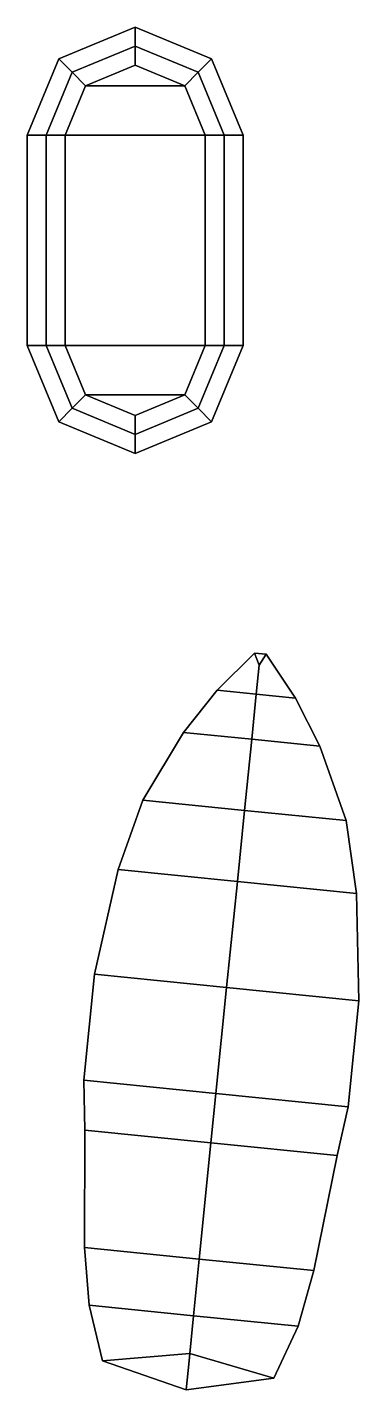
# Model space of a CAD drawing. Extents: x -5.1 to 5.1, y -4.1 to 5.2.
# Drawn here: x -5.07 to -2.8, y -4.15 to 5.19 of the extents above.
import ezdxf

# ---------------------------------------------------------------- set-up
doc = ezdxf.new("R2010")
doc.units = 0
doc.layers.add('BOAT', color=3, linetype='CONTINUOUS')
doc.layers.add('BOATS', color=3, linetype='CONTINUOUS')

msp = doc.modelspace()

# ---------------------------------------------------------------- linework, layer by layer
at = {"layer": 'BOAT'}
for points in [[(-4.33, 5.1898, 3.53), (-4.33, 5.0599, 3.455), (-4.7613, 4.8812, 3.455), (-4.8532, 4.9731, 3.53)], [(-4.33, 5.1898, 3.68), (-4.33, 5.1898, 3.53), (-4.8532, 4.9731, 3.53), (-4.8532, 4.9731, 3.68)], [(-4.33, 5.0599, 3.755), (-4.33, 5.1898, 3.68), (-4.8532, 4.9731, 3.68), (-4.7613, 4.8812, 3.755)], [(-3.8068, 4.9731, 3.53), (-3.8987, 4.8812, 3.455), (-4.33, 5.0599, 3.455), (-4.33, 5.1898, 3.53)], [(-3.8068, 4.9731, 3.68), (-3.8068, 4.9731, 3.53), (-4.33, 5.1898, 3.53), (-4.33, 5.1898, 3.68)], [(-3.8987, 4.8812, 3.755), (-3.8068, 4.9731, 3.68), (-4.33, 5.1898, 3.68), (-4.33, 5.0599, 3.755)], [(-4.33, 5.0599, 3.455), (-4.33, 4.93, 3.53), (-4.6695, 4.7894, 3.53), (-4.7613, 4.8812, 3.455)], [(-4.33, 4.93, 3.68), (-4.33, 5.0599, 3.755), (-4.7613, 4.8812, 3.755), (-4.6695, 4.7894, 3.68)], [(-3.8987, 4.8812, 3.455), (-3.9905, 4.7894, 3.53), (-4.33, 4.93, 3.53), (-4.33, 5.0599, 3.455)], [(-3.9905, 4.7894, 3.68), (-3.8987, 4.8812, 3.755), (-4.33, 5.0599, 3.755), (-4.33, 4.93, 3.68)], [(-4.8532, 4.9731, 3.53), (-4.7613, 4.8812, 3.455), (-4.94, 4.4499, 3.455), (-5.0699, 4.4499, 3.53)], [(-4.8532, 4.9731, 3.68), (-4.8532, 4.9731, 3.53), (-5.0699, 4.4499, 3.53), (-5.0699, 4.4499, 3.68)], [(-4.7613, 4.8812, 3.755), (-4.8532, 4.9731, 3.68), (-5.0699, 4.4499, 3.68), (-4.94, 4.4499, 3.755)], [(-3.5901, 4.4499, 3.53), (-3.72, 4.4499, 3.455), (-3.8987, 4.8812, 3.455), (-3.8068, 4.9731, 3.53)], [(-3.72, 4.4499, 3.755), (-3.5901, 4.4499, 3.68), (-3.8068, 4.9731, 3.68), (-3.8987, 4.8812, 3.755)], [(-3.5901, 4.4499, 3.68), (-3.5901, 4.4499, 3.53), (-3.8068, 4.9731, 3.53), (-3.8068, 4.9731, 3.68)], [(-4.7613, 4.8812, 3.455), (-4.6695, 4.7894, 3.53), (-4.8101, 4.4499, 3.53), (-4.94, 4.4499, 3.455)], [(-4.6695, 4.7894, 3.68), (-4.7613, 4.8812, 3.755), (-4.94, 4.4499, 3.755), (-4.8101, 4.4499, 3.68)], [(-4.33, 4.93, 3.53), (-3.9905, 4.7894, 3.53), (-4.6695, 4.7894, 3.53), (-4.33, 4.93, 3.53)], [(-4.33, 4.93, 3.53), (-4.6695, 4.7894, 3.53), (-3.9905, 4.7894, 3.53), (-4.33, 4.93, 3.53)], [(-4.33, 4.93, 3.53), (-4.33, 4.93, 3.68), (-4.6695, 4.7894, 3.68), (-4.6695, 4.7894, 3.53)], [(-3.9905, 4.7894, 3.53), (-3.9905, 4.7894, 3.68), (-4.33, 4.93, 3.68), (-4.33, 4.93, 3.53)], [(-3.72, 4.4499, 3.455), (-3.8499, 4.4499, 3.53), (-3.9905, 4.7894, 3.53), (-3.8987, 4.8812, 3.455)], [(-3.8499, 4.4499, 3.68), (-3.72, 4.4499, 3.755), (-3.8987, 4.8812, 3.755), (-3.9905, 4.7894, 3.68)], [(-4.6695, 4.7894, 3.53), (-4.8101, 4.4499, 3.53), (-3.8499, 4.4499, 3.53), (-3.9905, 4.7894, 3.53)], [(-3.9905, 4.7894, 3.53), (-3.8499, 4.4499, 3.53), (-4.8101, 4.4499, 3.53), (-4.6695, 4.7894, 3.53)], [(-4.6695, 4.7894, 3.53), (-4.6695, 4.7894, 3.68), (-4.8101, 4.4499, 3.68), (-4.8101, 4.4499, 3.53)], [(-3.8499, 4.4499, 3.53), (-3.8499, 4.4499, 3.68), (-3.9905, 4.7894, 3.68), (-3.9905, 4.7894, 3.53)], [(-5.0699, 4.4499, 3.68), (-5.0699, 4.4499, 3.53), (-5.0699, 3.0099, 3.53), (-5.0699, 3.0099, 3.68)], [(-5.0699, 4.4499, 3.53), (-4.94, 4.4499, 3.455), (-4.94, 3.0099, 3.455), (-5.0699, 3.0099, 3.53)], [(-4.94, 4.4499, 3.755), (-5.0699, 4.4499, 3.68), (-5.0699, 3.0099, 3.68), (-4.94, 3.0099, 3.755)], [(-4.94, 4.4499, 3.455), (-4.8101, 4.4499, 3.53), (-4.8101, 3.0099, 3.53), (-4.94, 3.0099, 3.455)], [(-4.8101, 4.4499, 3.68), (-4.94, 4.4499, 3.755), (-4.94, 3.0099, 3.755), (-4.8101, 3.0099, 3.68)], [(-3.8499, 4.4499, 3.53), (-3.8499, 3.0099, 3.53), (-4.8101, 3.0099, 3.53), (-4.8101, 4.4499, 3.53)], [(-4.8101, 4.4499, 3.53), (-4.8101, 3.0099, 3.53), (-3.8499, 3.0099, 3.53), (-3.8499, 4.4499, 3.53)], [(-4.8101, 4.4499, 3.53), (-4.8101, 4.4499, 3.68), (-4.8101, 3.0099, 3.68), (-4.8101, 3.0099, 3.53)], [(-3.72, 4.4499, 3.755), (-3.8499, 4.4499, 3.68), (-3.8499, 3.0099, 3.68), (-3.72, 3.0099, 3.755)], [(-3.8499, 4.4499, 3.53), (-3.72, 4.4499, 3.455), (-3.72, 3.0099, 3.455), (-3.8499, 3.0099, 3.53)], [(-3.8499, 4.4499, 3.68), (-3.8499, 4.4499, 3.53), (-3.8499, 3.0099, 3.53), (-3.8499, 3.0099, 3.68)], [(-3.5901, 4.4499, 3.68), (-3.72, 4.4499, 3.755), (-3.72, 3.0099, 3.755), (-3.5901, 3.0099, 3.68)], [(-3.72, 4.4499, 3.455), (-3.5901, 4.4499, 3.53), (-3.5901, 3.0099, 3.53), (-3.72, 3.0099, 3.455)], [(-3.5901, 4.4499, 3.53), (-3.5901, 4.4499, 3.68), (-3.5901, 3.0099, 3.68), (-3.5901, 3.0099, 3.53)], [(-5.0699, 3.0099, 3.68), (-5.0699, 3.0099, 3.53), (-4.8532, 2.4867, 3.53), (-4.8532, 2.4867, 3.68)], [(-4.94, 3.0099, 3.755), (-5.0699, 3.0099, 3.68), (-4.8532, 2.4867, 3.68), (-4.7613, 2.5786, 3.755)], [(-5.0699, 3.0099, 3.53), (-4.94, 3.0099, 3.455), (-4.7613, 2.5786, 3.455), (-4.8532, 2.4867, 3.53)], [(-4.8101, 3.0099, 3.68), (-4.94, 3.0099, 3.755), (-4.7613, 2.5786, 3.755), (-4.6695, 2.6704, 3.68)], [(-4.94, 3.0099, 3.455), (-4.8101, 3.0099, 3.53), (-4.6695, 2.6704, 3.53), (-4.7613, 2.5786, 3.455)], [(-3.9905, 2.6704, 3.53), (-3.8499, 3.0099, 3.53), (-4.8101, 3.0099, 3.53), (-4.6695, 2.6704, 3.53)], [(-4.6695, 2.6704, 3.53), (-4.8101, 3.0099, 3.53), (-3.8499, 3.0099, 3.53), (-3.9905, 2.6704, 3.53)], [(-4.8101, 3.0099, 3.53), (-4.8101, 3.0099, 3.68), (-4.6695, 2.6704, 3.68), (-4.6695, 2.6704, 3.53)], [(-3.9905, 2.6704, 3.68), (-3.8987, 2.5786, 3.755), (-3.72, 3.0099, 3.755), (-3.8499, 3.0099, 3.68)], [(-3.9905, 2.6704, 3.53), (-3.9905, 2.6704, 3.68), (-3.8499, 3.0099, 3.68), (-3.8499, 3.0099, 3.53)], [(-3.8987, 2.5786, 3.455), (-3.9905, 2.6704, 3.53), (-3.8499, 3.0099, 3.53), (-3.72, 3.0099, 3.455)], [(-3.8987, 2.5786, 3.755), (-3.8068, 2.4867, 3.68), (-3.5901, 3.0099, 3.68), (-3.72, 3.0099, 3.755)], [(-3.8068, 2.4867, 3.53), (-3.8987, 2.5786, 3.455), (-3.72, 3.0099, 3.455), (-3.5901, 3.0099, 3.53)], [(-3.8068, 2.4867, 3.68), (-3.8068, 2.4867, 3.53), (-3.5901, 3.0099, 3.53), (-3.5901, 3.0099, 3.68)], [(-4.6695, 2.6704, 3.68), (-4.7613, 2.5786, 3.755), (-4.33, 2.3999, 3.755), (-4.33, 2.5298, 3.68)], [(-4.7613, 2.5786, 3.455), (-4.6695, 2.6704, 3.53), (-4.33, 2.5298, 3.53), (-4.33, 2.3999, 3.455)], [(-4.33, 2.5298, 3.53), (-3.9905, 2.6704, 3.53), (-4.6695, 2.6704, 3.53), (-4.33, 2.5298, 3.53)], [(-4.33, 2.5298, 3.53), (-4.6695, 2.6704, 3.53), (-3.9905, 2.6704, 3.53), (-4.33, 2.5298, 3.53)], [(-4.6695, 2.6704, 3.53), (-4.6695, 2.6704, 3.68), (-4.33, 2.5298, 3.68), (-4.33, 2.5298, 3.53)], [(-4.33, 2.5298, 3.68), (-4.33, 2.3999, 3.755), (-3.8987, 2.5786, 3.755), (-3.9905, 2.6704, 3.68)], [(-4.33, 2.5298, 3.53), (-4.33, 2.5298, 3.68), (-3.9905, 2.6704, 3.68), (-3.9905, 2.6704, 3.53)], [(-4.33, 2.3999, 3.455), (-4.33, 2.5298, 3.53), (-3.9905, 2.6704, 3.53), (-3.8987, 2.5786, 3.455)], [(-4.7613, 2.5786, 3.755), (-4.8532, 2.4867, 3.68), (-4.33, 2.27, 3.68), (-4.33, 2.3999, 3.755)], [(-4.8532, 2.4867, 3.53), (-4.7613, 2.5786, 3.455), (-4.33, 2.3999, 3.455), (-4.33, 2.27, 3.53)], [(-4.33, 2.3999, 3.755), (-4.33, 2.27, 3.68), (-3.8068, 2.4867, 3.68), (-3.8987, 2.5786, 3.755)], [(-4.33, 2.27, 3.53), (-4.33, 2.3999, 3.455), (-3.8987, 2.5786, 3.455), (-3.8068, 2.4867, 3.53)], [(-4.8532, 2.4867, 3.68), (-4.8532, 2.4867, 3.53), (-4.33, 2.27, 3.53), (-4.33, 2.27, 3.68)], [(-4.33, 2.27, 3.68), (-4.33, 2.27, 3.53), (-3.8068, 2.4867, 3.53), (-3.8068, 2.4867, 3.68)]]:
    msp.add_3dface(points, dxfattribs=at)
at = {"layer": 'BOATS'}
for points in [[(-3.4802, 0.8184, 3.44), (-3.5002, 0.6194, 3.22), (-3.7689, 0.6465, 4.03), (-3.5119, 0.902, 4.07)], [(-3.5119, 0.902, 4.07), (-3.7689, 0.6465, 4.03), (-3.5002, 0.6194, 3.22), (-3.4802, 0.8184, 3.44)], [(-3.4323, 0.894, 4.07), (-3.5119, 0.902, 4.07), (-3.4802, 0.8184, 3.44)], [(-3.4802, 0.8184, 3.44), (-3.4802, 0.8184, 3.44), (-3.5119, 0.902, 4.07), (-3.4323, 0.894, 4.07)], [(-3.4323, 0.894, 4.07), (-3.2316, 0.5923, 4.03), (-3.5002, 0.6194, 3.22), (-3.4802, 0.8184, 3.44)], [(-3.4802, 0.8184, 3.44), (-3.5002, 0.6194, 3.22), (-3.2316, 0.5923, 4.03), (-3.4323, 0.894, 4.07)], [(-3.5002, 0.6194, 3.22), (-3.5314, 0.311, 3.13), (-3.999, 0.3582, 4), (-3.7689, 0.6465, 4.03)], [(-3.7689, 0.6465, 4.03), (-3.999, 0.3582, 4), (-3.5314, 0.311, 3.13), (-3.5002, 0.6194, 3.22)], [(-3.2316, 0.5923, 4.03), (-3.0637, 0.2638, 4), (-3.5314, 0.311, 3.13), (-3.5002, 0.6194, 3.22)], [(-3.5002, 0.6194, 3.22), (-3.5314, 0.311, 3.13), (-3.0637, 0.2638, 4), (-3.2316, 0.5923, 4.03)], [(-3.5314, 0.311, 3.13), (-3.5805, -0.1765, 3.13), (-4.277, -0.1063, 3.97), (-3.999, 0.3582, 4)], [(-3.999, 0.3582, 4), (-4.277, -0.1063, 3.97), (-3.5805, -0.1765, 3.13), (-3.5314, 0.311, 3.13)], [(-3.0637, 0.2638, 4), (-2.8841, -0.2468, 3.97), (-3.5805, -0.1765, 3.13), (-3.5314, 0.311, 3.13)], [(-3.5314, 0.311, 3.13), (-3.5805, -0.1765, 3.13), (-2.8841, -0.2468, 3.97), (-3.0637, 0.2638, 4)], [(-3.5805, -0.1765, 3.13), (-3.6297, -0.664, 3.13), (-4.4456, -0.5817, 3.93), (-4.277, -0.1063, 3.97)], [(-4.277, -0.1063, 3.97), (-4.4456, -0.5817, 3.93), (-3.6297, -0.664, 3.13), (-3.5805, -0.1765, 3.13)], [(-2.8841, -0.2468, 3.97), (-2.8139, -0.7463, 3.93), (-3.6297, -0.664, 3.13), (-3.5805, -0.1765, 3.13)], [(-3.5805, -0.1765, 3.13), (-3.6297, -0.664, 3.13), (-2.8139, -0.7463, 3.93), (-2.8841, -0.2468, 3.97)], [(-4.4456, -0.5817, 3.93), (-4.6084, -1.299, 3.93), (-3.703, -1.3904, 3.13), (-3.6297, -0.664, 3.13)], [(-3.6297, -0.664, 3.13), (-3.703, -1.3904, 3.13), (-4.6084, -1.299, 3.93), (-4.4456, -0.5817, 3.93)], [(-3.6297, -0.664, 3.13), (-3.703, -1.3904, 3.13), (-2.7976, -1.4817, 3.93), (-2.8139, -0.7463, 3.93)], [(-2.8139, -0.7463, 3.93), (-2.7976, -1.4817, 3.93), (-3.703, -1.3904, 3.13), (-3.6297, -0.664, 3.13)], [(-3.703, -1.3904, 3.13), (-3.7762, -2.1167, 3.17), (-4.6816, -2.0253, 3.93), (-4.6084, -1.299, 3.93)], [(-4.6084, -1.299, 3.93), (-4.6816, -2.0253, 3.93), (-3.7762, -2.1167, 3.17), (-3.703, -1.3904, 3.13)], [(-2.7976, -1.4817, 3.93), (-2.8708, -2.208, 3.93), (-3.7762, -2.1167, 3.17), (-3.703, -1.3904, 3.13)], [(-3.703, -1.3904, 3.13), (-3.7762, -2.1167, 3.17), (-2.8708, -2.208, 3.93), (-2.7976, -1.4817, 3.93)], [(-4.6816, -2.0253, 3.93), (-4.676, -2.3676, 3.93), (-3.8104, -2.455, 3.21), (-3.7762, -2.1167, 3.17)], [(-3.7762, -2.1167, 3.17), (-3.8104, -2.455, 3.21), (-4.676, -2.3676, 3.93), (-4.6816, -2.0253, 3.93)], [(-3.7762, -2.1167, 3.17), (-3.8104, -2.455, 3.21), (-2.9448, -2.5423, 3.93), (-2.8708, -2.208, 3.93)], [(-2.8708, -2.208, 3.93), (-2.9448, -2.5423, 3.93), (-3.8104, -2.455, 3.21), (-3.7762, -2.1167, 3.17)], [(-4.676, -2.3676, 3.93), (-4.6767, -3.1716, 3.96), (-3.8907, -3.2509, 3.29), (-3.8104, -2.455, 3.21)], [(-3.8104, -2.455, 3.21), (-3.8907, -3.2509, 3.29), (-4.6767, -3.1716, 3.96), (-4.676, -2.3676, 3.93)], [(-3.8104, -2.455, 3.21), (-3.8907, -3.2509, 3.29), (-3.1046, -3.3302, 3.96), (-2.9448, -2.5423, 3.93)], [(-2.9448, -2.5423, 3.93), (-3.1046, -3.3302, 3.96), (-3.8907, -3.2509, 3.29), (-3.8104, -2.455, 3.21)], [(-4.6767, -3.1716, 3.96), (-4.6462, -3.5667, 3.99), (-3.9298, -3.6389, 3.35), (-3.8907, -3.2509, 3.29)], [(-3.8907, -3.2509, 3.29), (-3.9298, -3.6389, 3.35), (-4.6462, -3.5667, 3.99), (-4.6767, -3.1716, 3.96)], [(-3.8907, -3.2509, 3.29), (-3.9298, -3.6389, 3.35), (-3.2134, -3.7112, 3.99), (-3.1046, -3.3302, 3.96)], [(-3.1046, -3.3302, 3.96), (-3.2134, -3.7112, 3.99), (-3.9298, -3.6389, 3.35), (-3.8907, -3.2509, 3.29)], [(-4.6462, -3.5667, 3.99), (-4.5539, -3.9479, 4.03), (-3.9559, -3.8976, 3.38), (-3.9298, -3.6389, 3.35)], [(-3.9298, -3.6389, 3.35), (-3.9559, -3.8976, 3.38), (-4.5539, -3.9479, 4.03), (-4.6462, -3.5667, 3.99)], [(-3.9298, -3.6389, 3.35), (-3.9559, -3.8976, 3.38), (-3.3799, -4.0663, 4.03), (-3.2134, -3.7112, 3.99)], [(-3.2134, -3.7112, 3.99), (-3.3799, -4.0663, 4.03), (-3.9559, -3.8976, 3.38), (-3.9298, -3.6389, 3.35)], [(-4.5539, -3.9479, 4.03), (-3.981, -4.1464, 4.07), (-3.9609, -3.9474, 3.42), (-3.9559, -3.8976, 3.38)], [(-3.9559, -3.8976, 3.38), (-3.9609, -3.9474, 3.42), (-3.981, -4.1464, 4.07), (-4.5539, -3.9479, 4.03)], [(-3.9559, -3.8976, 3.38), (-3.9609, -3.9474, 3.42), (-3.981, -4.1464, 4.07), (-3.3799, -4.0663, 4.03)], [(-3.3799, -4.0663, 4.03), (-3.981, -4.1464, 4.07), (-3.9609, -3.9474, 3.42), (-3.9559, -3.8976, 3.38)]]:
    msp.add_3dface(points, dxfattribs=at)

doc.saveas('drawing.dxf')
